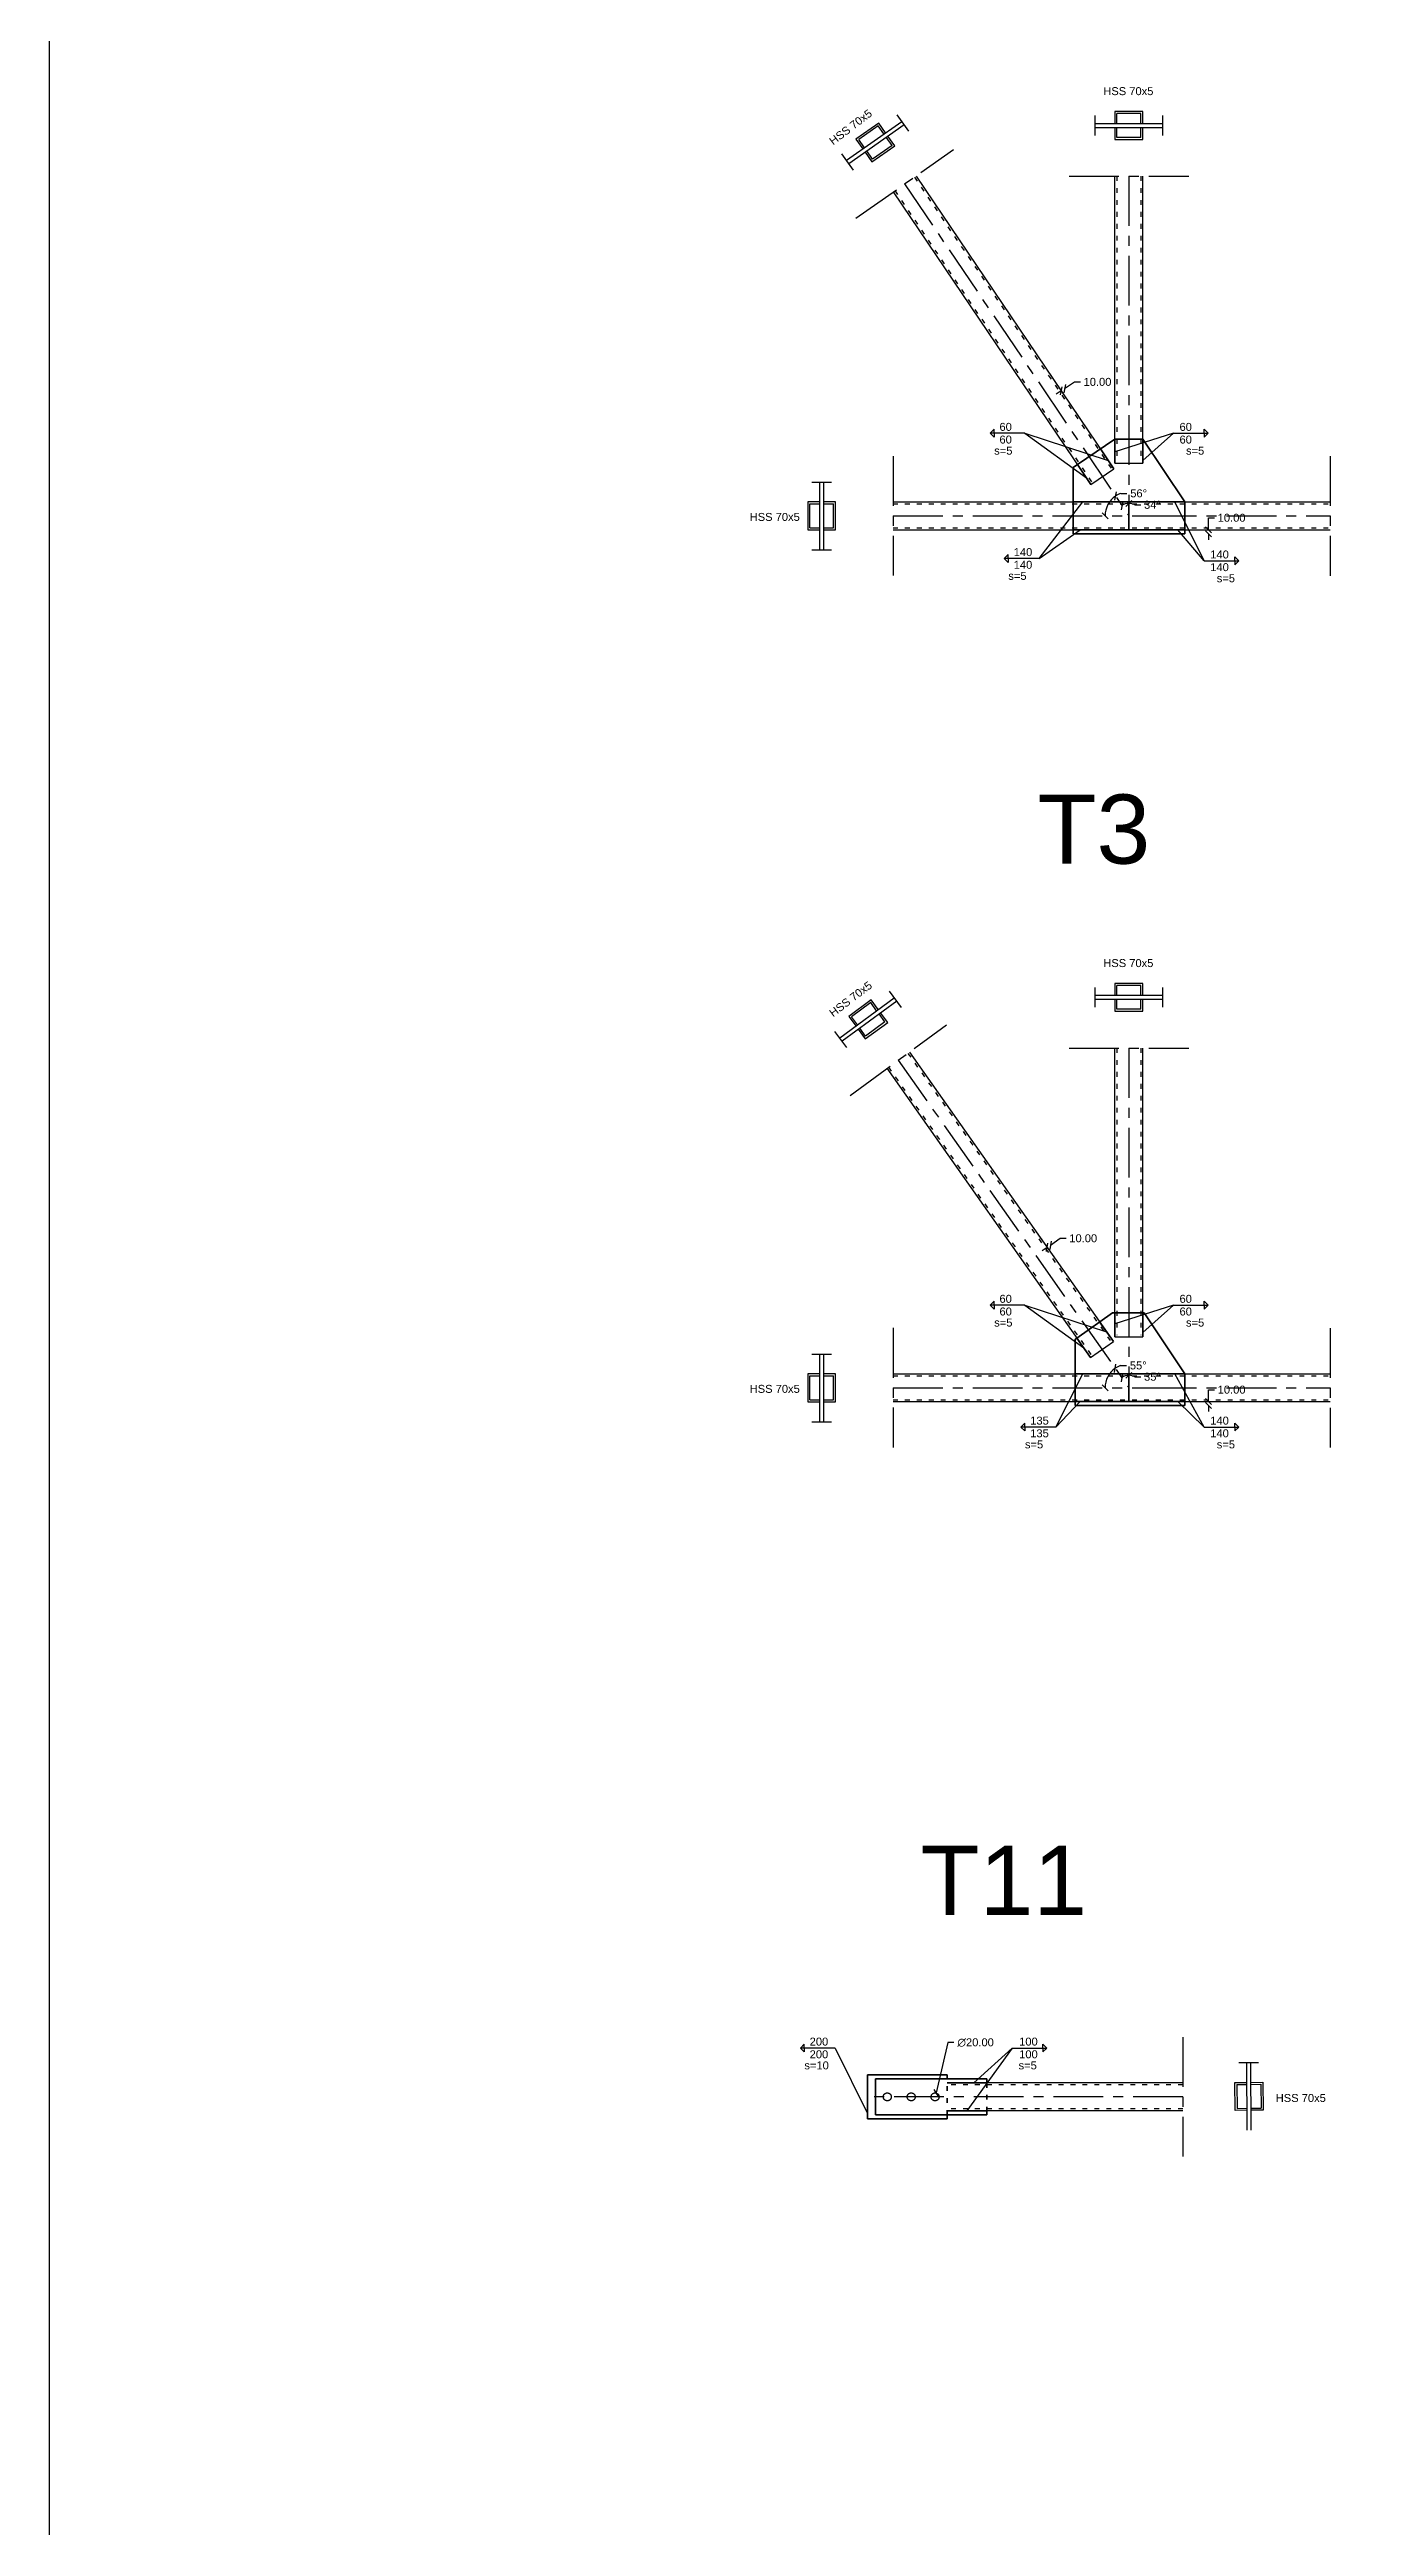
# Model space of a CAD drawing. Header units: inches. Extents: x -15 to 1885144, y -42615 to 866270.
# Drawn here: x 842210 to 845487, y 69662 to 75881 of the extents above; entities that cross this region are included whole.
import ezdxf

# ---------------------------------------------------------------- set-up
doc = ezdxf.new("R2010")
doc.units = ezdxf.units.IN
doc.header["$LTSCALE"] = 100
doc.header["$MEASUREMENT"] = 0
doc.linetypes.add('CENTER', pattern=[2, 1.25, -0.25, 0.25, -0.25])
doc.linetypes.add('dash line', pattern=[30, 12, -18])
doc.layers.add('gusset plate', color=1, linetype='Continuous', lineweight=35)
doc.layers.add('weld', color=2, linetype='Continuous', lineweight=35)
for name, color, linetype in [('sections', 3, 'Continuous'), ('sections Dimensions', 6, 'Continuous'), ('text', 3, 'Continuous')]:
    doc.layers.add(name, color=color, linetype=linetype)
doc.styles.get("Standard").update_dxf_attribs({"font": 'arial.ttf'})
doc.dimstyles.new('connections', dxfattribs={"dimtxt": 20, "dimasz": 15, "dimexe": 0.0625, "dimexo": 0.0625, "dimgap": 10, "dimtad": 0, "dimtih": 1, "dimtoh": 1, "dimzin": 0, "dimdsep": 46, "dimtxsty": 'Standard', "dimblk": 'OBLIQUE', "dimcen": 0.09, "dimse1": 1, "dimse2": 1, "dimclrd": 256, "dimclre": 256, "dimclrt": 256, "dimadec": 0, "dimazin": 0, "dimtfac": 1, "dimtofl": 0, "dimtmove": 0, "dimatfit": 3, "dimfxl": 1, "dimtfillclr": 256, "dimtolj": 1, "dimtzin": 0, "dimlwe": -1, "dimarcsym": 0})

# ---------------------------------------------------------------- blocks, each defined once
blk = doc.blocks.new('_Oblique')
at = {"color": 0, "linetype": 'ByBlock', "lineweight": -2}
blk.add_line((-0.5, -0.5), (0.5, 0.5), dxfattribs=at)
blk = doc.blocks.new('*D594')
at = {"layer": 'Defpoints', "color": 0, "transparency": 16777216}
for p in [(845058.6, 74675.4), (845058.6, 74665.4), (845118.5, 74675.4)]:
    blk.add_point(p, dxfattribs=at)
at = {"layer": 'sections Dimensions', "lineweight": -2, "transparency": 16777216}
for p, q in [((845118.5, 74675.4), (845118.5, 74705.4)), ((845118.5, 74705.4), (845133.5, 74705.4)), ((845118.5, 74665.4), (845118.5, 74650.4))]:
    blk.add_line(p, q, dxfattribs=at)
at = {"layer": 'sections Dimensions', "lineweight": -2, "transparency": 16777216, "xscale": 15, "yscale": 15, "zscale": 15}
for p, rotation in [((845118.5, 74675.4), 270), ((845118.5, 74665.4), 90)]:
    blk.add_blockref('_Oblique', p, dxfattribs=dict(at, rotation=rotation))
at = {"layer": 'sections Dimensions', "transparency": 16777216, "insert": (845176.3, 74705.4), "char_height": 20, "attachment_point": 5}
blk.add_mtext('\\A1;10.00', dxfattribs=at)
blk = doc.blocks.new('*D595')
at = {"layer": 'Defpoints', "color": 0, "transparency": 16777216}
for p in [(844748.8, 75024.2), (844875.3, 74837), (844883.6, 74842.6)]:
    blk.add_point(p, dxfattribs=at)
at = {"layer": 'sections Dimensions', "lineweight": -2, "transparency": 16777216}
for p, q in [((844748.8, 75024.2), (844736.4, 75015.8)), ((844757.1, 75029.8), (844782, 75046.6)), ((844782, 75046.6), (844797, 75046.6))]:
    blk.add_line(p, q, dxfattribs=at)
at = {"layer": 'sections Dimensions', "lineweight": -2, "transparency": 16777216, "xscale": 15, "yscale": 15, "zscale": 15}
for p, rotation in [((844748.8, 75024.2), 34.04593735712073), ((844757.1, 75029.8), 214.0459373571207)]:
    blk.add_blockref('_Oblique', p, dxfattribs=dict(at, rotation=rotation))
at = {"layer": 'sections Dimensions', "transparency": 16777216, "insert": (844839.7, 75046.6), "char_height": 20, "attachment_point": 5}
blk.add_mtext('\\A1;10.00', dxfattribs=at)
blk = doc.blocks.new('*D596')
at = {"layer": 'Defpoints', "color": 0, "transparency": 16777216}
for p in [(844355.5, 75543.7), (844326.5, 74710.4), (844862, 74729.5), (844918.6, 74710.4), (845068.6, 74710.4)]:
    blk.add_point(p, dxfattribs=at)
at = {"layer": 'sections Dimensions', "lineweight": -2, "transparency": 16777216}
blk.add_line((844898.5, 74766.7), (844913.5, 74766.7), dxfattribs=at)
for start, end in [(124.04594, 180), (109.61654, 124.04594)]:
    blk.add_arc((844918.6, 74710.4), 59.7, start, end, dxfattribs=at)
at = {"layer": 'sections Dimensions', "lineweight": -2, "transparency": 16777216, "xscale": 15, "yscale": 15, "zscale": 15}
for p, rotation in [((844885.1, 74759.9), 34.04593735660418), ((844858.9, 74710.4), 270.000000000003)]:
    blk.add_blockref('_Oblique', p, dxfattribs=dict(at, rotation=rotation))
at = {"layer": 'sections Dimensions', "transparency": 16777216, "insert": (844943.1, 74766.7), "char_height": 20, "attachment_point": 5}
blk.add_mtext('\\A1;56°', dxfattribs=at)
blk = doc.blocks.new('*D597')
at = {"layer": 'Defpoints', "color": 0, "transparency": 16777216}
for p in [(844355.5, 75543.7), (844906.6, 74739.1), (844918.6, 74745.4), (844918.6, 74710.4), (844918.6, 74675.4)]:
    blk.add_point(p, dxfattribs=at)
at = {"layer": 'sections Dimensions', "lineweight": -2, "transparency": 16777216}
blk.add_line((844933.1, 74737.9), (844948.1, 74737.9), dxfattribs=at)
for start, end in [(90, 124.04594), (62.11966, 90)]:
    blk.add_arc((844918.6, 74710.4), 31.1, start, end, dxfattribs=at)
at = {"layer": 'sections Dimensions', "lineweight": -2, "transparency": 16777216, "xscale": 15, "yscale": 15, "zscale": 15}
for p, rotation in [((844901.1, 74736.2), 214.0459373566051), ((844918.6, 74741.5), 359.9999999999815)]:
    blk.add_blockref('_Oblique', p, dxfattribs=dict(at, rotation=rotation))
at = {"layer": 'sections Dimensions', "transparency": 16777216, "insert": (844977.7, 74737.9), "char_height": 20, "attachment_point": 5}
blk.add_mtext('\\A1;34°', dxfattribs=at)
blk = doc.blocks.new('*D598')
at = {"layer": 'Defpoints', "color": 0, "transparency": 16777216}
for p in [(845058.6, 72486.1), (845058.6, 72476.1), (845118.5, 72486.1)]:
    blk.add_point(p, dxfattribs=at)
at = {"layer": 'sections Dimensions', "lineweight": -2, "transparency": 16777216}
for p, q in [((845118.5, 72486.1), (845118.5, 72516.1)), ((845118.5, 72516.1), (845133.5, 72516.1)), ((845118.5, 72476.1), (845118.5, 72461.1))]:
    blk.add_line(p, q, dxfattribs=at)
at = {"layer": 'sections Dimensions', "lineweight": -2, "transparency": 16777216, "xscale": 15, "yscale": 15, "zscale": 15}
for p, rotation in [((845118.5, 72486.1), 270), ((845118.5, 72476.1), 90)]:
    blk.add_blockref('_Oblique', p, dxfattribs=dict(at, rotation=rotation))
at = {"layer": 'sections Dimensions', "transparency": 16777216, "insert": (845176.3, 72516.1), "char_height": 20, "attachment_point": 5}
blk.add_mtext('\\A1;10.00', dxfattribs=at)
blk = doc.blocks.new('*D599')
at = {"layer": 'Defpoints', "color": 0, "transparency": 16777216}
for p in [(844713.4, 72873.2), (844875.4, 72643.2), (844883.6, 72648.9)]:
    blk.add_point(p, dxfattribs=at)
at = {"layer": 'sections Dimensions', "lineweight": -2, "transparency": 16777216}
for p, q in [((844721.6, 72878.9), (844746.1, 72896.2)), ((844746.1, 72896.2), (844761.1, 72896.2)), ((844713.4, 72873.2), (844701.1, 72864.5))]:
    blk.add_line(p, q, dxfattribs=at)
at = {"layer": 'sections Dimensions', "lineweight": -2, "transparency": 16777216, "xscale": 15, "yscale": 15, "zscale": 15}
for p, rotation in [((844713.4, 72873.2), 35.15417763207734), ((844721.6, 72878.9), 215.1541776320773)]:
    blk.add_blockref('_Oblique', p, dxfattribs=dict(at, rotation=rotation))
at = {"layer": 'sections Dimensions', "transparency": 16777216, "insert": (844803.9, 72896.2), "char_height": 20, "attachment_point": 5}
blk.add_mtext('\\A1;10.00', dxfattribs=at)
blk = doc.blocks.new('*D600')
at = {"layer": 'Defpoints', "color": 0, "transparency": 16777216}
for p in [(844339.5, 73343.3), (844326.5, 72521.1), (844861.9, 72539.8), (844918.6, 72521.1), (845068.6, 72521.1)]:
    blk.add_point(p, dxfattribs=at)
at = {"layer": 'sections Dimensions', "lineweight": -2, "transparency": 16777216}
blk.add_line((844897.4, 72576.9), (844912.4, 72576.9), dxfattribs=at)
for start, end in [(125.15418, 180), (110.72478, 125.15418)]:
    blk.add_arc((844918.6, 72521.1), 59.7, start, end, dxfattribs=at)
at = {"layer": 'sections Dimensions', "lineweight": -2, "transparency": 16777216, "xscale": 15, "yscale": 15, "zscale": 15}
for p, rotation in [((844858.9, 72521.1), 270.0000000000002), ((844884.2, 72569.9), 35.15417763214924)]:
    blk.add_blockref('_Oblique', p, dxfattribs=dict(at, rotation=rotation))
at = {"layer": 'sections Dimensions', "transparency": 16777216, "insert": (844942.1, 72576.9), "char_height": 20, "attachment_point": 5}
blk.add_mtext('\\A1;55°', dxfattribs=at)
blk = doc.blocks.new('*D601')
at = {"layer": 'Defpoints', "color": 0, "transparency": 16777216}
for p in [(844339.5, 73343.3), (844906.2, 72549.6), (844918.6, 72556.1), (844918.6, 72521.1), (844918.6, 72486.1)]:
    blk.add_point(p, dxfattribs=at)
at = {"layer": 'sections Dimensions', "lineweight": -2, "transparency": 16777216}
blk.add_line((844933.1, 72548.6), (844948.1, 72548.6), dxfattribs=at)
for start, end in [(90, 125.15418), (62.11966, 90)]:
    blk.add_arc((844918.6, 72521.1), 31.1, start, end, dxfattribs=at)
at = {"layer": 'sections Dimensions', "lineweight": -2, "transparency": 16777216, "xscale": 15, "yscale": 15, "zscale": 15}
for p, rotation in [((844900.6, 72546.5), 215.1541776321479), ((844918.6, 72552.2), 359.9999999999603)]:
    blk.add_blockref('_Oblique', p, dxfattribs=dict(at, rotation=rotation))
at = {"layer": 'sections Dimensions', "transparency": 16777216, "insert": (844977.7, 72548.6), "char_height": 20, "attachment_point": 5}
blk.add_mtext('\\A1;35°', dxfattribs=at)
blk = doc.blocks.new('*D651')
at = {"layer": 'Defpoints', "color": 0, "linetype": 'dash line', "transparency": 16777216}
for p in [(844429.8, 70730.7), (844434.4, 70750.2)]:
    blk.add_point(p, dxfattribs=at)
at = {"layer": 'sections Dimensions', "lineweight": -2, "transparency": 16777216}
for p, q in [((844464.2, 70876.8), (844434.4, 70750.2)), ((844479.2, 70876.8), (844464.2, 70876.8))]:
    blk.add_line(p, q, dxfattribs=at)
at = {"layer": 'sections Dimensions', "linetype": 'dash line', "transparency": 16777216}
for p, q in [((844432, 70740.5), (844432.2, 70740.5)), ((844432.1, 70740.4), (844432.1, 70740.6))]:
    blk.add_line(p, q, dxfattribs=at)
at = {"layer": 'sections Dimensions', "linetype": 'dash line', "lineweight": -2, "transparency": 16777216, "xscale": 15, "yscale": 15, "zscale": 15, "rotation": 256.7694327970046}
blk.add_blockref('_Oblique', (844434.4, 70750.2), dxfattribs=at)
at = {"layer": 'sections Dimensions', "linetype": 'dash line', "transparency": 16777216, "insert": (844533.8, 70876.8), "char_height": 20, "attachment_point": 5}
blk.add_mtext('\\A1;∅20.00', dxfattribs=at)

msp = doc.modelspace()

# ---------------------------------------------------------------- linework, layer by layer
at = {"layer": 'gusset plate', "linetype": 'dash line'}
for p, q in [((844883.575, 74902.591), (844789.455, 74838.996)), ((844789.455, 74838.996), (844778.575, 74831.645)), ((844778.575, 74831.645), (844778.575, 74745.413)), ((844877.437, 72708.91), (844787.886, 72645.846)), ((844787.886, 72645.846), (844783.575, 72642.81)), ((844783.575, 72642.81), (844783.575, 72556.055)), ((844262.143, 70795.785), (844262.143, 70685.472)), ((844262.143, 70795.785), (844462.143, 70795.785)), ((844282.143, 70695.472), (844282.143, 70785.472)), ((844282.143, 70785.472), (844462.143, 70785.472)), ((844462.143, 70795.785), (844462.143, 70785.472)), ((844462.143, 70785.472), (844562.143, 70785.472)), ((844562.143, 70785.472), (844562.143, 70775.472)), ((844462.643, 70685.472), (844262.143, 70685.472)), ((844462.143, 70695.472), (844282.143, 70695.472)), ((844562.143, 70695.472), (844462.143, 70695.472)), ((844462.143, 70695.472), (844462.643, 70685.472)), ((844562.143, 70705.472), (844562.143, 70695.472))]:
    msp.add_line(p, q, dxfattribs=at)
at = {"layer": 'gusset plate'}
for p, q in [((844883.575, 74902.591), (844953.575, 74902.591)), ((844953.575, 74902.591), (845058.575, 74745.413)), ((844877.437, 72708.91), (844956.463, 72708.91)), ((844956.463, 72708.91), (845058.575, 72556.055))]:
    msp.add_line(p, q, dxfattribs=at)
at = {"layer": 'gusset plate', "linetype": 'ByBlock'}
for p, q in [((844778.575, 74665.413), (844778.575, 74745.413)), ((845058.575, 74745.413), (845058.575, 74665.413)), ((845058.575, 74665.413), (844778.575, 74665.413)), ((844783.575, 72476.055), (844783.575, 72556.055)), ((845058.575, 72556.055), (845058.575, 72476.055)), ((845058.575, 72476.055), (844783.575, 72476.055))]:
    msp.add_line(p, q, dxfattribs=at)
at = {"layer": 'gusset plate', "linetype": 'dash line', "ltscale": 0.01}
for p, q in [((844462.143, 70695.472), (844462.143, 70785.472)), ((844562.143, 70775.472), (844562.143, 70705.472))]:
    msp.add_line(p, q, dxfattribs=at)
at = {"layer": 'sections'}
for p, q in [((844209.82, 75603.012), (844348.818, 75700.888)), ((844215.578, 75594.835), (844354.575, 75692.711)), ((844290.664, 75696.63), (844233.43, 75656.328)), ((844307.936, 75672.101), (844290.664, 75696.63)), ((844833.575, 75695.689), (845003.575, 75695.689)), ((844953.575, 75725.689), (844883.575, 75725.689)), ((844883.575, 75725.689), (844883.575, 75695.689)), ((844888.575, 75695.689), (844888.575, 75720.689)), ((844948.575, 75720.689), (844888.575, 75720.689)), ((844948.575, 75695.689), (844948.575, 75720.689)), ((844953.575, 75695.689), (844953.575, 75725.689)), ((844233.43, 75656.328), (844250.702, 75631.799)), ((844289.454, 75689.663), (844240.396, 75655.118)), ((844254.79, 75634.678), (844240.396, 75655.118)), ((844273.731, 75599.094), (844330.966, 75639.395)), ((844323.999, 75640.605), (844274.941, 75606.06)), ((844303.848, 75669.222), (844289.454, 75689.663)), ((844323.999, 75640.605), (844309.605, 75661.046)), ((844330.966, 75639.395), (844313.693, 75663.924)), ((844833.575, 75685.689), (845003.575, 75685.689)), ((844883.575, 75685.689), (844883.575, 75655.689)), ((844883.575, 75655.689), (844953.575, 75655.689)), ((844888.575, 75660.689), (844888.575, 75685.689)), ((844948.575, 75660.689), (844888.575, 75660.689)), ((844948.575, 75660.689), (844948.575, 75685.689)), ((844953.575, 75655.689), (844953.575, 75685.689)), ((844256.459, 75623.623), (844273.731, 75599.094)), ((844274.941, 75606.06), (844260.547, 75626.501)), ((844326.543, 75524.105), (844823.046, 74789.281)), ((844384.544, 75563.295), (844881.047, 74828.471)), ((844883.575, 74842.591), (844883.575, 75563.295)), ((844953.575, 74842.591), (844953.575, 75563.295)), ((844142.354, 74795.063), (844142.354, 74625.063)), ((844152.354, 74795.063), (844152.354, 74625.063)), ((844112.354, 74745.063), (844112.354, 74675.063)), ((844142.354, 74745.063), (844112.354, 74745.063)), ((844117.354, 74740.063), (844142.354, 74740.063)), ((844117.354, 74680.063), (844117.354, 74740.063)), ((844182.354, 74745.063), (844152.354, 74745.063)), ((844152.354, 74740.063), (844177.354, 74740.063)), ((844177.354, 74680.063), (844177.354, 74740.063)), ((844182.354, 74675.063), (844182.354, 74745.063)), ((844326.543, 74745.413), (844918.575, 74745.413)), ((844918.575, 74745.413), (845423.365, 74745.413)), ((844112.354, 74675.063), (844142.354, 74675.063)), ((844117.354, 74680.063), (844142.354, 74680.063)), ((844152.354, 74680.063), (844177.354, 74680.063)), ((844152.354, 74675.063), (844182.354, 74675.063)), ((844326.543, 74675.413), (844918.575, 74675.413)), ((844918.575, 74675.413), (845423.365, 74675.413)), ((844953.575, 73536.331), (844883.575, 73536.331)), ((844883.575, 73536.331), (844883.575, 73506.331)), ((844948.575, 73531.331), (844888.575, 73531.331)), ((844888.575, 73506.331), (844888.575, 73531.331)), ((844948.575, 73506.331), (844948.575, 73531.331)), ((844953.575, 73506.331), (844953.575, 73536.331)), ((844192.689, 73399.779), (844329.767, 73500.325)), ((844198.603, 73391.715), (844335.682, 73492.261)), ((844271.707, 73494.943), (844215.263, 73453.541)), ((844215.263, 73453.541), (844233.006, 73429.351)), ((844270.632, 73487.954), (844222.251, 73452.467)), ((844237.038, 73432.308), (844222.251, 73452.467)), ((844285.418, 73467.795), (844270.632, 73487.954)), ((844289.45, 73470.752), (844271.707, 73494.943)), ((844306.119, 73439.573), (844291.333, 73459.732)), ((844313.108, 73438.498), (844295.364, 73462.689)), ((844833.575, 73506.331), (845003.575, 73506.331)), ((844833.575, 73496.331), (845003.575, 73496.331)), ((844883.575, 73496.331), (844883.575, 73466.331)), ((844883.575, 73466.331), (844953.575, 73466.331)), ((844888.575, 73471.331), (844888.575, 73496.331)), ((844948.575, 73471.331), (844888.575, 73471.331)), ((844948.575, 73471.331), (844948.575, 73496.331)), ((844953.575, 73466.331), (844953.575, 73496.331)), ((844238.92, 73421.287), (844256.664, 73397.097)), ((844257.738, 73404.086), (844242.952, 73424.245)), ((844256.664, 73397.097), (844313.108, 73438.498)), ((844306.119, 73439.573), (844257.738, 73404.086)), ((844368.148, 73363.449), (844879.665, 72637.094)), ((844883.575, 72653.233), (844883.575, 73373.937)), ((844953.575, 72653.233), (844953.575, 73373.937)), ((844310.916, 73323.144), (844822.433, 72596.79)), ((844142.354, 72605.705), (844142.354, 72435.705)), ((844152.354, 72605.705), (844152.354, 72435.705)), ((844112.354, 72555.705), (844112.354, 72485.705)), ((844142.354, 72555.705), (844112.354, 72555.705)), ((844117.354, 72550.705), (844142.354, 72550.705)), ((844117.354, 72490.705), (844117.354, 72550.705)), ((844182.354, 72555.705), (844152.354, 72555.705)), ((844152.354, 72550.705), (844177.354, 72550.705)), ((844177.354, 72490.705), (844177.354, 72550.705)), ((844182.354, 72485.705), (844182.354, 72555.705)), ((844326.543, 72556.055), (844918.575, 72556.055)), ((844918.575, 72556.055), (845423.365, 72556.055)), ((844112.354, 72485.705), (844142.354, 72485.705)), ((844117.354, 72490.705), (844142.354, 72490.705)), ((844152.354, 72490.705), (844177.354, 72490.705)), ((844152.354, 72485.705), (844182.354, 72485.705)), ((844326.543, 72486.055), (844918.575, 72486.055)), ((844918.575, 72486.055), (845423.365, 72486.055)), ((845184.644, 70776.561), (845214.684, 70776.811)), ((845215.644, 70656.815), (845214.226, 70826.81)), ((845225.643, 70656.899), (845224.225, 70826.893)), ((845224.684, 70776.895), (845254.641, 70777.145)), ((845254.641, 70777.145), (845255.225, 70707.148)), ((845054.175, 70775.472), (844462.143, 70775.472)), ((845185.228, 70706.564), (845184.644, 70776.561)), ((845189.685, 70771.603), (845214.718, 70771.812)), ((845189.685, 70771.603), (845190.186, 70711.605)), ((845224.717, 70771.895), (845249.683, 70772.103)), ((845249.683, 70772.103), (845250.183, 70712.106)), ((845054.175, 70705.472), (844462.143, 70705.472)), ((845215.185, 70706.814), (845185.228, 70706.564)), ((845190.186, 70711.605), (845215.151, 70711.813)), ((845225.151, 70711.897), (845250.183, 70712.106)), ((845255.225, 70707.148), (845225.185, 70706.897))]:
    msp.add_line(p, q, dxfattribs=at)
at = {"layer": 'sections', "linetype": 'CENTER'}
for p, q in [((844366.074, 75676.382), (844337.319, 75717.218)), ((844833.575, 75665.717), (844833.575, 75715.661)), ((845003.575, 75665.717), (845003.575, 75715.661)), ((844232.898, 75457.339), (844478.188, 75630.062)), ((844227.076, 75578.506), (844198.321, 75619.342)), ((844355.543, 75543.7), (844918.575, 74710.413)), ((844768.575, 75563.295), (845068.575, 75563.295)), ((844918.575, 75563.295), (844918.575, 74710.413)), ((844326.543, 74860.413), (844326.543, 74560.413)), ((845423.365, 74860.063), (845423.365, 74560.063)), ((844122.381, 74795.063), (844172.326, 74795.063)), ((844326.543, 74710.413), (845068.575, 74710.413)), ((844963.575, 74710.413), (845423.365, 74710.413)), ((844122.381, 74625.063), (844172.326, 74625.063)), ((844347.494, 73476.157), (844317.955, 73516.429)), ((844833.575, 73476.359), (844833.575, 73526.303)), ((845003.575, 73476.359), (845003.575, 73526.303)), ((844210.416, 73375.611), (844180.876, 73415.883)), ((844218.58, 73254.58), (844460.483, 73432.014)), ((844339.532, 73343.297), (844918.575, 72521.055)), ((844768.575, 73373.937), (845068.575, 73373.937)), ((844918.575, 73373.937), (844918.575, 72521.055)), ((844326.543, 72671.055), (844326.543, 72371.055)), ((845423.365, 72670.705), (845423.365, 72370.705)), ((844122.381, 72605.705), (844172.326, 72605.705)), ((844326.543, 72521.055), (845068.575, 72521.055)), ((844963.575, 72521.055), (845423.365, 72521.055)), ((844122.381, 72435.705), (844172.326, 72435.705)), ((845054.175, 70890.472), (845054.175, 70590.472)), ((845194.254, 70826.643), (845244.197, 70827.06)), ((845054.175, 70740.472), (844262.143, 70740.472))]:
    msp.add_line(p, q, dxfattribs=at)
at = {"layer": 'sections', "linetype": 'dash line', "ltscale": 0.01}
for p, q in [((844330.686, 75526.905), (844827.189, 74792.08)), ((844380.401, 75560.496), (844876.904, 74825.671)), ((844888.575, 75563.295), (844888.575, 74842.591)), ((844948.575, 75563.295), (844948.575, 74842.591)), ((844326.543, 74740.413), (845423.365, 74740.413)), ((844326.543, 74680.413), (845423.365, 74680.413)), ((844364.06, 73360.57), (844875.577, 72634.215)), ((844888.575, 73373.937), (844888.575, 72653.233)), ((844948.575, 73373.937), (844948.575, 72653.233)), ((844315.004, 73326.023), (844826.521, 72599.669)), ((844326.543, 72551.055), (845423.365, 72551.055)), ((844326.543, 72491.055), (845423.365, 72491.055)), ((845054.175, 70770.472), (844462.143, 70770.472)), ((845054.175, 70710.472), (844462.143, 70710.472))]:
    msp.add_line(p, q, dxfattribs=at)
at = {"layer": 'sections', "linetype": 'ByBlock'}
for p, q in [((844823.046, 74789.281), (844881.047, 74828.471)), ((844883.575, 74842.591), (844953.575, 74842.591)), ((844918.575, 74745.413), (844918.575, 74675.413)), ((844918.575, 74675.413), (844918.575, 74745.413)), ((844883.575, 72648.91), (844953.575, 72648.91)), ((844822.433, 72596.79), (844879.665, 72637.094)), ((844918.575, 72556.055), (844918.575, 72486.055)), ((844918.575, 72486.055), (844918.575, 72556.055))]:
    msp.add_line(p, q, dxfattribs=at)
at = {"layer": 'sections'}
msp.add_lwpolyline([(842209.618, 87263.057), (884218.467, 87263.057), (884218.467, 23280.578), (842209.618, 23280.578)], close=True, dxfattribs=at)
at = {"layer": 'sections', "linetype": 'dash line'}
for centre in [(844312.125, 70740.472), (844372.125, 70740.472), (844432.125, 70740.472)]:
    msp.add_circle(centre, 10, dxfattribs=at)
at = {"layer": 'sections Dimensions'}
for p, q in [((844570.286, 74917.627), (844580.286, 74927.627)), ((844657.713, 74917.627), (844570.286, 74917.627)), ((844570.286, 74917.627), (844580.286, 74907.627)), ((844580.286, 74917.627), (844580.286, 74927.627)), ((844580.286, 74917.627), (844580.286, 74907.627)), ((845030.099, 74917.627), (844883.575, 74871.215)), ((845030.099, 74917.627), (844953.575, 74849.426)), ((845030.099, 74917.627), (845117.526, 74917.627)), ((845117.526, 74917.627), (845107.526, 74927.627)), ((845107.526, 74917.627), (845107.526, 74927.627)), ((845117.526, 74917.627), (845107.526, 74907.627)), ((845107.526, 74917.627), (845107.526, 74907.627)), ((844693.224, 74603.224), (844803.181, 74745.413)), ((845107.268, 74597.238), (845033.97, 74745.413)), ((844693.224, 74603.224), (844795.832, 74675.413)), ((845107.268, 74597.238), (845041.318, 74675.413)), ((844605.797, 74603.224), (844615.797, 74613.224)), ((844693.224, 74603.224), (844605.797, 74603.224)), ((844605.797, 74603.224), (844615.797, 74593.224)), ((844615.797, 74603.224), (844615.797, 74613.224)), ((844615.797, 74603.224), (844615.797, 74593.224)), ((845107.268, 74597.238), (845194.695, 74597.238)), ((845194.695, 74597.238), (845184.695, 74607.238)), ((845184.695, 74597.238), (845184.695, 74607.238)), ((845194.695, 74597.238), (845184.695, 74587.238)), ((845184.695, 74597.238), (845184.695, 74587.238)), ((844570.286, 72728.269), (844580.286, 72738.269)), ((844657.713, 72728.269), (844570.286, 72728.269)), ((844570.286, 72728.269), (844580.286, 72718.269)), ((844580.286, 72728.269), (844580.286, 72738.269)), ((844580.286, 72728.269), (844580.286, 72718.269)), ((845030.099, 72728.269), (844883.575, 72681.857)), ((845030.099, 72728.269), (844953.575, 72660.068)), ((845030.099, 72728.269), (845117.526, 72728.269)), ((845117.526, 72728.269), (845107.526, 72738.269)), ((845107.526, 72728.269), (845107.526, 72738.269)), ((845117.526, 72728.269), (845107.526, 72718.269)), ((845107.526, 72728.269), (845107.526, 72718.269)), ((844734.882, 72422.411), (844803.181, 72556.055)), ((845107.268, 72422.411), (845033.97, 72556.055)), ((844734.882, 72422.411), (844795.832, 72486.055)), ((845107.268, 72422.411), (845041.318, 72486.055)), ((844647.455, 72422.411), (844657.455, 72432.411)), ((844734.882, 72422.411), (844647.455, 72422.411)), ((844647.455, 72422.411), (844657.455, 72412.411)), ((844657.455, 72422.411), (844657.455, 72432.411)), ((844657.455, 72422.411), (844657.455, 72412.411)), ((845107.268, 72422.411), (845194.695, 72422.411)), ((845194.695, 72422.411), (845184.695, 72432.411)), ((845184.695, 72422.411), (845184.695, 72432.411)), ((845194.695, 72422.411), (845184.695, 72412.411)), ((845184.695, 72422.411), (845184.695, 72412.411)), ((844093.9, 70863.145), (844103.9, 70873.145)), ((844181.327, 70863.145), (844093.9, 70863.145)), ((844093.9, 70863.145), (844103.9, 70853.145)), ((844103.9, 70863.145), (844103.9, 70873.145)), ((844103.9, 70863.145), (844103.9, 70853.145)), ((844625.188, 70863.145), (844712.615, 70863.145)), ((844712.615, 70863.145), (844702.615, 70873.145)), ((844702.615, 70863.145), (844702.615, 70873.145)), ((844712.615, 70863.145), (844702.615, 70853.145)), ((844702.615, 70863.145), (844702.615, 70853.145))]:
    msp.add_line(p, q, dxfattribs=at)
at = {"layer": 'sections Dimensions', "linetype": 'dash line'}
for p, q in [((844657.713, 74917.627), (844866.81, 74849.542)), ((844657.713, 74917.627), (844811.886, 74805.797)), ((844657.713, 72728.269), (844862.392, 72661.623)), ((844657.713, 72728.269), (844805.16, 72621.318)), ((844181.327, 70863.145), (844262.143, 70698.659)), ((844625.188, 70863.145), (844512.143, 70705.472)), ((844625.188, 70863.145), (844529.034, 70775.472))]:
    msp.add_line(p, q, dxfattribs=at)
at = {"layer": 'weld', "linetype": 'ByBlock'}
for p, q in [((844883.575, 74842.591), (844883.575, 74902.591)), ((844953.575, 74842.591), (844953.575, 74902.591)), ((844823.046, 74789.281), (844789.455, 74838.996)), ((844881.047, 74828.471), (844847.456, 74878.186)), ((844918.575, 74745.413), (844778.575, 74745.413)), ((844918.575, 74745.413), (845058.575, 74745.413)), ((844918.575, 74675.413), (844778.575, 74675.413)), ((844918.575, 74675.413), (845058.575, 74675.413)), ((844883.575, 72648.91), (844883.575, 72708.91)), ((844953.575, 72648.91), (844953.575, 72708.91)), ((844918.575, 72556.055), (844783.575, 72556.055)), ((844918.575, 72556.055), (845058.575, 72556.055)), ((844918.575, 72486.055), (844783.575, 72486.055)), ((844918.575, 72486.055), (845058.575, 72486.055))]:
    msp.add_line(p, q, dxfattribs=at)
at = {"layer": 'weld', "linetype": 'dash line'}
for p, q in [((844822.433, 72596.79), (844787.886, 72645.846)), ((844879.665, 72637.094), (844845.119, 72686.151)), ((844262.143, 70795.785), (844262.143, 70685.472)), ((844462.143, 70775.472), (844562.143, 70775.472)), ((844462.143, 70705.472), (844562.143, 70705.472))]:
    msp.add_line(p, q, dxfattribs=at)

# ---------------------------------------------------------------- texts
at = {"layer": 'sections Dimensions', "linetype": 'dash line'}
for s, p in [('HSS 70x5', (844854.208, 75766.665)), ('60', (844593.696, 74923.7)), ('60', (845045.575, 74923.7)), ('s=5', (844580.424, 74863.982)), ('60', (844593.696, 74891.814)), ('60', (845045.575, 74891.814)), ('s=5', (845061.821, 74863.982)), ('HSS 70x5', (843966.75, 74697.583)), ('140', (844629.426, 74609.297)), ('140', (844629.426, 74577.411)), ('140', (845122.745, 74603.31)), ('140', (845122.745, 74571.425)), ('s=5', (844615.936, 74549.579)), ('s=5', (845138.991, 74543.593)), ('HSS 70x5', (844854.208, 73577.307)), ('60', (844593.696, 72734.342)), ('60', (844593.696, 72702.456)), ('60', (845045.575, 72734.342)), ('60', (845045.575, 72702.456)), ('s=5', (844580.424, 72674.624)), ('s=5', (845061.821, 72674.624)), ('HSS 70x5', (843966.75, 72508.225)), ('135', (844670.866, 72428.483)), ('135', (844670.866, 72396.598)), ('140', (845122.745, 72428.483)), ('140', (845122.745, 72396.598)), ('s=5', (844657.593, 72368.765)), ('s=5', (845138.991, 72368.765)), ('200', (844117.31, 70869.217)), ('200', (844117.31, 70837.331)), ('100', (844643.106, 70869.217)), ('100', (844643.106, 70837.331)), ('s=10', (844104.038, 70809.499)), ('s=5', (844641.59, 70809.499)), ('HSS 70x5', (845287.051, 70727.641))]:
    msp.add_text(s, height=20, dxfattribs=at).set_placement(p)
for p in [(844176.241, 75640.25), (844176.241, 73450.892)]:
    msp.add_text('HSS 70x5', height=20, rotation=37.4324084, dxfattribs=at).set_placement(p)
at = {"layer": 'text'}
for s, p in [('T3', (844689.104, 73836.996)), ('T11', (844395.53, 71197.318))]:
    msp.add_text(s, height=173.6094, dxfattribs=at).set_placement(p)

# ---------------------------------------------------------------- dimensions: what is measured, and where the dimension line sits
at = {"layer": 'sections Dimensions'}
for base, line1, line2, picture, middle in [((844861.992, 74729.512), ((844355.543, 75543.7), (844918.575, 74710.413)), ((844326.543, 74710.413), (845068.575, 74710.413)), '*D596', (844943.144, 74766.666)), ((844906.562, 74739.134), ((844918.575, 74675.413), (844918.575, 74745.413)), ((844355.543, 75543.7), (844918.575, 74710.413)), '*D597', (844977.745, 74737.932)), ((844861.87, 72539.789), ((844339.532, 73343.297), (844918.575, 72521.055)), ((844326.543, 72521.055), (845068.575, 72521.055)), '*D600', (844942.06, 72576.91)), ((844906.193, 72549.619), ((844918.575, 72486.055), (844918.575, 72556.055)), ((844339.532, 73343.297), (844918.575, 72521.055)), '*D601', (844977.745, 72548.574))]:
    dim = msp.add_angular_dim_2l(base=base, line1=line1, line2=line2, dimstyle='connections', dxfattribs=at)
    dim.commit()
    dim.dimension.update_dxf_attribs({"geometry": picture, "text_midpoint": middle})
for base, p1, p2, angle, picture, middle in [((844748.809, 75024.183), (844883.575, 74842.591), (844875.289, 74836.992), 214.0459374, '*D595', (844839.722, 75046.577)), ((844713.407, 72873.181), (844883.575, 72648.91), (844875.399, 72643.152), 215.1541776, '*D599', (844803.881, 72896.212))]:
    dim = msp.add_linear_dim(base=base, p1=p1, p2=p2, angle=angle, dimstyle='connections', dxfattribs=at)
    dim.commit()
    dim.dimension.update_dxf_attribs({"geometry": picture, "text_midpoint": middle, "dimtype": 161})
for base, p1, p2, picture, middle in [((845118.528, 74675.413), (845058.575, 74665.413), (845058.575, 74675.413), '*D594', (845176.297, 74705.413)), ((845118.528, 72486.055), (845058.575, 72476.055), (845058.575, 72486.055), '*D598', (845176.297, 72516.055))]:
    dim = msp.add_linear_dim(base=base, p1=p1, p2=p2, angle=90, dimstyle='connections', dxfattribs=at)
    dim.commit()
    dim.dimension.update_dxf_attribs({"geometry": picture, "text_midpoint": middle})
at = {"layer": 'sections Dimensions', "linetype": 'dash line'}
dim = msp.add_diameter_dim_2p(p1=(844429.836, 70730.737), p2=(844434.414, 70750.206), dimstyle='connections', dxfattribs=at)
dim.commit()
dim.dimension.update_dxf_attribs({"geometry": '*D651', "text_midpoint": (844533.779, 70876.845), "dimtype": 163})

doc.saveas('drawing.dxf')
